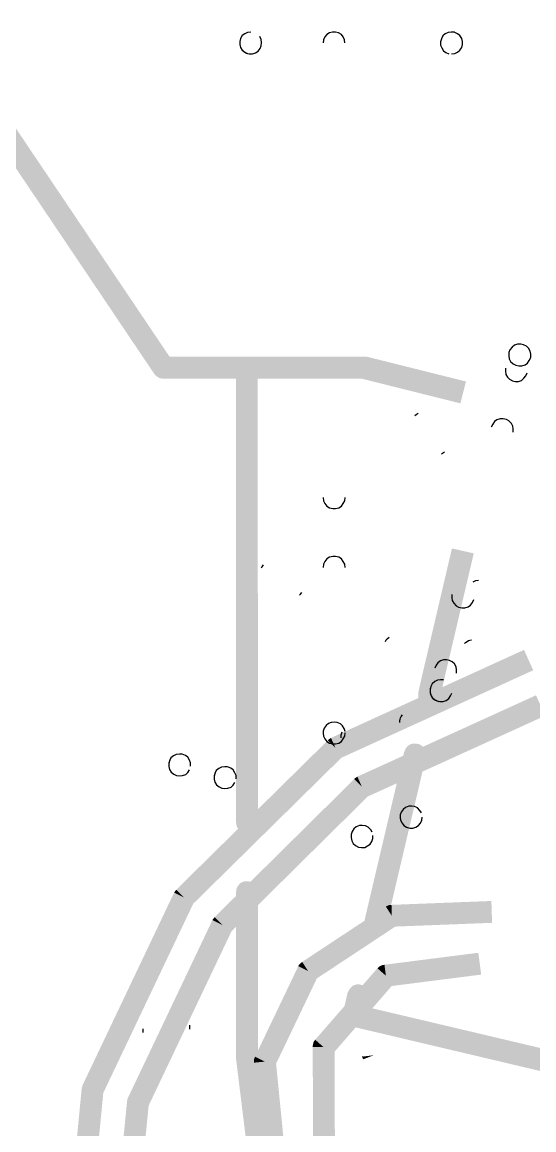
# Model space of a CAD drawing. Header units: millimetres. Extents: x -185079 to -2648, y 85916 to 249201.
# Drawn here: x -52814.01 to -52794.72, y 133874.23 to 133915.96 of the extents above; entities that cross this region are included whole.
import ezdxf

# ---------------------------------------------------------------- set-up
doc = ezdxf.new("R2010")
doc.units = ezdxf.units.MM
doc.linetypes.add('DASHDOT', pattern=[25.4, 12.7, -6.35, 0, -6.35])
doc.layers.get('0').update_dxf_attribs({"color": 255, "linetype": 'DASHDOT'})
doc.layers.add('1', color=4, linetype='Continuous')

msp = doc.modelspace()

# ---------------------------------------------------------------- hatches: boundary and pattern name
at = {"extrusion": (-0.004685415688226611, -0.01745240643729066, 0.9998367168639968)}
for points in [[(-85721.6225443809, 115650.1320007328), (-85721.89377367008, 115649.811964061), (-85722.16500295924, 115649.4919273891), (-85732.37350794642, 115658.3771965627), (-85732.10298596883, 115658.6970433129), (-85731.83175667966, 115659.0170799847)], [(-85721.89377367008, 115649.811964061), (-85722.00050964102, 115650.209473163), (-85722.11238283702, 115650.1657843247), (-85722.20107873365, 115650.08661194), (-85722.2731070423, 115649.99902377), (-85722.30993375494, 115649.8791807217), (-85722.30443974142, 115649.7570517562), (-85722.27690110123, 115649.6544915787), (-85722.22048065472, 115649.5460369725), (-85722.12857666172, 115649.4607596657), (-85722.02217253324, 115649.4203244416), (-85721.90574807474, 115649.3962293372), (-85721.78703769912, 115649.414454959)], [(-85714.69044457134, 115652.1723134828), (-85714.5837086004, 115651.7748043808), (-85714.47697262945, 115651.3772952788), (-85721.78703769912, 115649.414454959), (-85721.89377367008, 115649.811964061), (-85722.00050964102, 115650.209473163)], [(-85718.85940703738, 115650.6267279673), (-85718.46260524694, 115650.7332740166), (-85718.50629408521, 115650.8451472126), (-85718.58546646996, 115650.9338431092), (-85718.67324456158, 115651.0065787295), (-85718.79308760988, 115651.0434054421), (-85718.91521657532, 115651.0379114286), (-85719.0177767529, 115651.0103727884), (-85719.12623135907, 115650.9539523419), (-85719.21080135432, 115650.8622382705), (-85719.25104665676, 115650.7551268305), (-85719.27443444956, 115650.6388922937), (-85719.2562088278, 115650.520181918)], [(-85714.5837086004, 115651.7748043808), (-85714.58788439378, 115652.199852123), (-85714.7031761796, 115652.168894893), (-85714.81504937558, 115652.1252060547), (-85714.90374527223, 115652.04603367), (-85714.97306230264, 115651.9455239701), (-85714.99645009544, 115651.8292894333), (-85714.99076616028, 115651.7064531563), (-85714.95980893027, 115651.5911613705), (-85714.89407546533, 115651.4988569623), (-85714.80217147233, 115651.4135796555), (-85714.6959572655, 115651.373851743), (-85714.57953280701, 115651.3497566386)], [(-85714.57953280701, 115651.3497566386), (-85714.5837086004, 115651.7748043808), (-85714.58788439378, 115652.199852123), (-85710.74948716976, 115652.2682152864), (-85710.74550129804, 115651.8438748557), (-85710.74132550464, 115651.4188271135)], [(-85714.5837086004, 115651.7748043808), (-85714.47697262945, 115651.3772952788), (-85714.36509943346, 115651.4209841171), (-85714.27640353682, 115651.5001565018), (-85714.20456514982, 115651.5884519834), (-85714.16773843719, 115651.7082950317), (-85714.1732324507, 115651.8304239971), (-85714.2007710909, 115651.9329841747), (-85714.2571915374, 115652.0414387808), (-85714.3490955304, 115652.1267160877), (-85714.45530973723, 115652.1664440002), (-85714.57173419572, 115652.1905391046), (-85714.69044457134, 115652.1723134828)], [(-85721.89377367008, 115649.811964061), (-85722.16500295924, 115649.4919273891), (-85722.06720453761, 115649.4355318886), (-85721.94755141097, 115649.3994124876), (-85721.83796413212, 115649.4007805997), (-85721.72267234631, 115649.4317378297), (-85721.61853356317, 115649.5014072744), (-85721.54579794295, 115649.589185366), (-85721.49282103225, 115649.6997153959), (-85721.4821648477, 115649.8125313429), (-85721.50039046946, 115649.9312417185), (-85721.54407930771, 115650.0431149145), (-85721.6225443809, 115650.1320007328)], [(-85714.01919817166, 115634.1850125391), (-85714.41599996209, 115634.0784664898), (-85714.81280175252, 115633.9719204405), (-85719.2562088278, 115650.520181918), (-85718.85940703738, 115650.6267279673), (-85718.46260524694, 115650.7332740166)], [(-85709.63015371675, 115646.054905626), (-85709.20923187594, 115646.0716231059), (-85708.78831003513, 115646.0883405859), (-85708.62984380117, 115641.101034927), (-85709.05076564196, 115641.084317447), (-85709.47168748277, 115641.067599967)], [(-85711.65009529839, 115637.3220443102), (-85711.91602238687, 115637.6487512949), (-85712.18284670856, 115637.9759756694), (-85706.01482666907, 115643.0680558909), (-85705.74870965895, 115642.7406415947), (-85705.48207525891, 115642.4141245317)], [(-85709.47168748277, 115641.067599967), (-85709.05076564196, 115641.084317447), (-85708.62984380117, 115641.101034927), (-85708.606499635, 115640.5029317864), (-85709.02742147581, 115640.4862143064), (-85709.44834331662, 115640.4694968264)], [(-85709.05076564196, 115641.084317447), (-85708.62984380117, 115641.101034927), (-85708.66099095283, 115641.2170340244), (-85708.70467979109, 115641.3289072204), (-85708.79587647253, 115641.4143744489), (-85708.89348497249, 115641.4700626378), (-85709.00990943098, 115641.4941577422), (-85709.11930678817, 115641.4920823185), (-85709.23459857398, 115641.4611250885), (-85709.33892727878, 115641.3921629554), (-85709.40805438753, 115641.2909459439), (-85709.46103129823, 115641.180415914), (-85709.47168748277, 115641.067599967)], [(-85709.05076564196, 115641.084317447), (-85709.47168748277, 115641.067599967), (-85709.44073025277, 115640.9523081812), (-85709.39704141452, 115640.8404349852), (-85709.32128761958, 115640.7644706968), (-85709.20804631145, 115640.6985722563), (-85709.09181177462, 115640.6751844634), (-85708.98222449578, 115640.6765525756), (-85708.86693270996, 115640.7075098056), (-85708.76208661526, 115640.7773691719), (-85708.6900583066, 115640.8649573419), (-85708.64981300416, 115640.9720687819), (-85708.62984380117, 115641.101034927)], [(-85710.31156971569, 115636.1693887287), (-85710.57768672581, 115636.4968030249), (-85710.84380373593, 115636.8242173211), (-85705.13579322101, 115641.5311632604), (-85704.86896889932, 115641.2039388858), (-85704.60304181086, 115640.8772319012)], [(-85709.02742147581, 115640.4862143064), (-85709.44834331662, 115640.4694968264), (-85709.4173860866, 115640.3542050406), (-85709.37369724835, 115640.2423318446), (-85709.28179325534, 115640.1570545378), (-85709.18470214528, 115640.1004691156), (-85709.0682776868, 115640.0763740112), (-85708.9588803296, 115640.0784494349), (-85708.8435885438, 115640.1094066649), (-85708.73855252743, 115640.1785587197), (-85708.67013273026, 115640.2795858095), (-85708.62988742781, 115640.3866972495), (-85708.606499635, 115640.5029317864)], [(-85715.61730310731, 115630.526269168), (-85715.9744019312, 115630.7321903534), (-85716.33169067677, 115630.9388188502), (-85712.27401844399, 115637.8551898701), (-85711.91602238687, 115637.6487512949), (-85711.55892356296, 115637.4428301095)], [(-85711.91602238687, 115637.6487512949), (-85712.27401844399, 115637.8551898701), (-85712.24556199879, 115637.9045376975), (-85712.18284670856, 115637.9759756694)], [(-85708.96120360804, 115638.1949472983), (-85708.54028176723, 115638.2116647783), (-85708.57142891889, 115638.3276638757), (-85708.61150924567, 115638.4260981518), (-85708.68997431887, 115638.5149839701), (-85708.80392293855, 115638.580692489), (-85708.90761578879, 115638.6082061832), (-85709.02974475424, 115638.6027121697), (-85709.14432922848, 115638.5719448614), (-85709.24936524483, 115638.5027928066), (-85709.3219109434, 115638.4143074034), (-85709.36215624584, 115638.3071959634), (-85709.38212544883, 115638.1782298183)], [(-85709.38212544883, 115638.1782298183), (-85708.96120360804, 115638.1949472983), (-85708.54028176723, 115638.2116647783), (-85708.33915669931, 115631.7381555912), (-85708.76007854012, 115631.7214381112), (-85709.18100038091, 115631.7047206313)], [(-85710.57768672581, 115636.4968030249), (-85710.93497547136, 115636.7034315218), (-85710.90703641607, 115636.751882116), (-85710.84380373593, 115636.8242173211)], [(-85713.95322815861, 115629.9008460372), (-85714.31051690418, 115630.1074745341), (-85714.6685129613, 115630.3139131093), (-85710.93497547136, 115636.7034315218), (-85710.57768672581, 115636.4968030249), (-85710.22039798024, 115636.290174528)], [(-85714.41599996209, 115634.0784664898), (-85714.81280175252, 115633.9719204405), (-85714.7689229926, 115633.859339933), (-85714.69045791942, 115633.7704541147), (-85714.60216243789, 115633.6986157277), (-85714.48302670116, 115633.6615990934), (-85714.3608977357, 115633.6670931069), (-85714.25833755815, 115633.6946317471), (-85714.14988295197, 115633.7510521936), (-85714.06460564515, 115633.8429561866), (-85714.02487773262, 115633.9491703934), (-85714.00078262825, 115634.0655948519), (-85714.01919817166, 115634.1850125391)], [(-85713.73437113695, 115631.5399252673), (-85713.33756934652, 115631.6464713165), (-85713.38125818477, 115631.7583445125), (-85713.46043056952, 115631.8470404092), (-85713.54820866114, 115631.9197760294), (-85713.66805170945, 115631.956602742), (-85713.7901806749, 115631.9511087285), (-85713.89274085246, 115631.9235700883), (-85714.00119545864, 115631.8671496418), (-85714.08576545388, 115631.7754355705), (-85714.12601075633, 115631.6683241304), (-85714.14939854914, 115631.5520895936), (-85714.13117292737, 115631.433379218)], [(-85717.01707824101, 115622.7569115115), (-85717.42373538579, 115622.8395710588), (-85717.83058245222, 115622.9229379176), (-85716.38124899764, 115630.8155572121), (-85715.9744019312, 115630.7321903534), (-85715.56774478644, 115630.6495308061)], [(-85715.9744019312, 115630.7321903534), (-85716.38124899764, 115630.8155572121), (-85716.36623147225, 115630.8612965281), (-85716.33169067677, 115630.9388188502)], [(-85711.72000659817, 115625.62229868), (-85712.11680838862, 115625.5157526307), (-85712.51361017904, 115625.4092065814), (-85714.13117292737, 115631.433379218), (-85713.73437113695, 115631.5399252673), (-85713.33756934652, 115631.6464713165)], [(-85710.42884993764, 115628.9923630244), (-85710.73615500123, 115629.2670109034), (-85711.04346006482, 115629.5416587824), (-85708.53668893658, 115632.3721426935), (-85708.22938387301, 115632.0974948145), (-85707.922786121, 115631.8226570138)], [(-85708.22938387301, 115632.0974948145), (-85708.53668893658, 115632.3721426935), (-85708.49259968322, 115632.4112802692), (-85708.44799303994, 115632.4513150782), (-85708.34955876377, 115632.491395405)], [(-85708.1099162938, 115631.7034043023), (-85708.22938387301, 115632.0974948145), (-85708.34955876377, 115632.491395405), (-85704.75106439517, 115633.6085376433), (-85704.63159681596, 115633.2144471311), (-85704.51231915843, 115632.8210639305)], [(-85715.2414868848, 115622.7385041246), (-85715.64833395122, 115622.8218709834), (-85716.05518101765, 115622.9052378422), (-85714.71736397062, 115630.1908413928), (-85714.31051690418, 115630.1074745341), (-85713.90437714932, 115630.0239177536)], [(-85714.31051690418, 115630.1074745341), (-85714.71736397062, 115630.1908413928), (-85714.70215652356, 115630.2358733972), (-85714.6685129613, 115630.3139131093)], [(-85708.76007854012, 115631.7214381112), (-85709.18100038091, 115631.7047206313), (-85709.1500431509, 115631.5894288455), (-85709.10977290246, 115631.4902872577), (-85709.03130782928, 115631.4014014394), (-85708.91735920959, 115631.3356929205), (-85708.81366635935, 115631.3081792263), (-85708.69153739391, 115631.3136732398), (-85708.5762456081, 115631.3446304698), (-85708.47210682496, 115631.4142999145), (-85708.39937120474, 115631.5020780061), (-85708.3591259023, 115631.6091894461), (-85708.33915669931, 115631.7381555912)], [(-85707.70442480878, 115629.4759372562), (-85707.86208721272, 115629.859771999), (-85708.02045692824, 115630.2434168201), (-85704.71901185377, 115631.5970121126), (-85704.56134944982, 115631.2131773699), (-85704.40316965597, 115630.8302398604)], [(-85711.0198357239, 115625.4660312254), (-85711.42597547876, 115625.5495880058), (-85711.83282254518, 115625.6329548646), (-85711.142812146, 115629.3496704506), (-85710.73615500123, 115629.2670109034), (-85710.3293079348, 115629.1836440446)], [(-85710.73615500123, 115629.2670109034), (-85711.142812146, 115629.3496704506), (-85711.13121321042, 115629.4081413748), (-85711.10256684356, 115629.4567818907), (-85711.04346006482, 115629.5416587824)], [(-85707.86208721272, 115629.859771999), (-85708.24212789653, 115630.0466417863), (-85708.21348152967, 115630.0952823022), (-85708.17281086612, 115630.1471514862), (-85708.12820422286, 115630.1871862952), (-85708.08069637966, 115630.2135922627), (-85708.02045692824, 115630.2434168201)], [(-85709.04974094467, 115626.462901272), (-85709.42959170682, 115626.6490637478), (-85709.80892507907, 115626.8361234568), (-85708.24212789653, 115630.0466417863), (-85707.86208721272, 115629.859771999), (-85707.48294376214, 115629.6734196015)], [(-85708.66804066737, 115628.8736813771), (-85708.24711882656, 115628.8903988571), (-85708.27826597822, 115629.0063979544), (-85708.32195481649, 115629.1182711504), (-85708.41315149792, 115629.2037383789), (-85708.5107599979, 115629.2594265678), (-85708.62718445637, 115629.2835216722), (-85708.73658181357, 115629.2814462485), (-85708.85116628782, 115629.2506789402), (-85708.95620230418, 115629.1815268854), (-85709.02532941292, 115629.080309874), (-85709.06557471537, 115628.9731984339), (-85709.08896250818, 115628.8569638971)], [(-85709.08896250818, 115628.8569638971), (-85708.66804066737, 115628.8736813771), (-85708.24711882656, 115628.8903988571), (-85708.21714797422, 115628.1151144166), (-85708.63806981502, 115628.0983969366), (-85709.05899165582, 115628.0816794566)], [(-85708.63806981502, 115628.0983969366), (-85708.65497721666, 115628.520026089), (-85708.77026900247, 115628.489068859), (-85708.86941059021, 115628.4487986106), (-85708.95810648685, 115628.3696262258), (-85709.02400492744, 115628.2563849177), (-85709.05081131007, 115628.1528819891), (-85709.04531729655, 115628.0307530236), (-85709.01436006655, 115627.9154612378), (-85708.94501809013, 115627.8097179099), (-85708.8567226086, 115627.7378795229), (-85708.75031848012, 115627.6974442988), (-85708.62116241339, 115627.6767677842)], [(-85695.84469905426, 115628.909067377), (-85695.82779165263, 115628.4874382247), (-85695.81017693943, 115628.0659989939), (-85708.62116241339, 115627.6767677842), (-85708.63806981502, 115628.0983969366), (-85708.65497721666, 115628.520026089)], [(-85708.63806981502, 115628.0983969366), (-85709.05899165582, 115628.0816794566), (-85709.02803442582, 115627.9663876708), (-85708.98434558755, 115627.8545144748), (-85708.89314890612, 115627.7690472464), (-85708.7953504845, 115627.7126517459), (-85708.67911594767, 115627.689263953), (-85708.56952866881, 115627.6906320652), (-85708.45494419457, 115627.7213993735), (-85708.35009809988, 115627.7912587398), (-85708.28097099112, 115627.8924757513), (-85708.24053576702, 115627.9988798798), (-85708.21714797422, 115628.1151144166)], [(-85709.42959170682, 115626.6490637478), (-85709.82639349726, 115626.5425176985), (-85709.84025777818, 115626.5941514431), (-85709.84461911902, 115626.6612280741), (-85709.8457517917, 115626.7162804085), (-85709.83325562289, 115626.7742339428), (-85709.80892507907, 115626.8361234568)], [(-85712.11680838862, 115625.5157526307), (-85711.73368095745, 115625.673225113), (-85711.79080871552, 115625.7814897975), (-85711.87858680714, 115625.8542254178), (-85711.97638522876, 115625.9106209183), (-85712.10464406227, 115625.9307800429), (-85712.21062282965, 115625.915973011), (-85712.32249602565, 115625.8722841727), (-85712.41480043375, 115625.8065507078), (-85712.48392754252, 115625.7053336964), (-85712.52346553338, 115625.598412178), (-85712.53070312813, 115625.4728646227), (-85712.49974589811, 115625.3575728369)], [(-85708.09419023275, 115623.3108844861), (-85708.49099202319, 115623.2043384368), (-85708.88779381361, 115623.0977923875), (-85709.82639349726, 115626.5425176985), (-85709.42959170682, 115626.6490637478), (-85709.0327899164, 115626.7556097971)], [(-85712.11680838862, 115625.5157526307), (-85712.51361017904, 115625.4092065814), (-85712.46973141911, 115625.2966260739), (-85712.39126634593, 115625.2077402556), (-85712.3029708644, 115625.1359018686), (-85712.18383512767, 115625.0988852343), (-85712.06170616222, 115625.1043792478), (-85711.95914598466, 115625.131917888), (-85711.85069137848, 115625.1883383345), (-85711.76541407166, 115625.2802423275), (-85711.72568615913, 115625.3864565344), (-85711.70159105476, 115625.5028809928), (-85711.72000659817, 115625.62229868)], [(-85707.13794789009, 115614.3329744569), (-85707.5208853996, 115614.174794663), (-85707.90401283075, 115614.0173221807), (-85712.49974589811, 115625.3575728369), (-85712.11680838862, 115625.5157526307), (-85711.73368095745, 115625.673225113)], [(-85711.42597547876, 115625.5495880058), (-85711.81252149974, 115625.4048471318), (-85711.826195859, 115625.4557735648), (-85711.84347872974, 115625.5201389176), (-85711.83282254518, 115625.6329548646)], [(-85709.70690423761, 115622.1635254318), (-85710.0939676485, 115622.0178873246), (-85710.48051366948, 115621.8731464505), (-85711.81252149974, 115625.4048471318), (-85711.42597547876, 115625.5495880058), (-85711.03961937943, 115625.6950361914)], [(-85715.3627840744, 115613.0177937074), (-85715.76984163429, 115612.9494424829), (-85716.17689919416, 115612.8810912583), (-85717.83098286732, 115622.7719271458), (-85717.42373538579, 115622.8395710588), (-85717.01667782592, 115622.9079222833)], [(-85717.42373538579, 115622.8395710588), (-85717.83058245222, 115622.9229379176), (-85717.83782004696, 115622.7973903623), (-85717.80686281694, 115622.6820985765), (-85717.75044237044, 115622.5736439703), (-85717.66195696725, 115622.5010982717), (-85717.55213424895, 115622.4479314394), (-85717.43589971213, 115622.4245436466), (-85717.32992094474, 115622.4393506785), (-85717.21804774876, 115622.4830395168), (-85717.11301173239, 115622.5521915715), (-85717.05732354346, 115622.6498000715), (-85717.01707824101, 115622.7569115115)], [(-85717.42373538579, 115622.8395710588), (-85717.01667782592, 115622.9079222833), (-85717.04763505592, 115623.0232140691), (-85717.11336852085, 115623.1155184772), (-85717.20527251386, 115623.2007957841), (-85717.31167664235, 115623.2412310081), (-85717.44064278742, 115623.2612002111), (-85717.54320296498, 115623.233661571), (-85717.65507616098, 115623.1899727327), (-85717.74396197927, 115623.1115076595), (-85717.81308908803, 115623.0102906481), (-85717.83647688084, 115622.8940561112), (-85717.83098286732, 115622.7719271458)], [(-85715.64833395122, 115622.8218709834), (-85716.05518101765, 115622.9052378422), (-85716.06241861239, 115622.7796902869), (-85716.03127146073, 115622.6636911896), (-85715.97485101422, 115622.5552365834), (-85715.8870729226, 115622.4825009632), (-85715.77673281438, 115622.4302313641), (-85715.6603083559, 115622.4061362597), (-85715.55432958853, 115622.4209432916), (-85715.44245639253, 115622.4646321299), (-85715.33831760939, 115622.5343015745), (-85715.28173218723, 115622.6313926846), (-85715.2414868848, 115622.7385041246)], [(-85715.64833395122, 115622.8218709834), (-85715.24127639135, 115622.890222208), (-85715.27223362135, 115623.0055139938), (-85715.33796708629, 115623.0978184019), (-85715.4298710793, 115623.1830957087), (-85715.53679259769, 115623.2226336996), (-85715.66524135286, 115623.2435001358), (-85715.76780153043, 115623.2159614956), (-85715.87967472641, 115623.1722726573), (-85715.96837062306, 115623.0931002726), (-85716.03749773181, 115622.9918832612), (-85716.06088552461, 115622.8756487243), (-85716.05539151111, 115622.7535197589)], [(-85713.69466094671, 115613.6029585286), (-85714.10171850659, 115613.5346073041), (-85714.50896598812, 115613.4669633911), (-85716.05539151111, 115622.7535197589), (-85715.64833395122, 115622.8218709834), (-85715.24127639135, 115622.890222208)], [(-85708.49099202319, 115623.2043384368), (-85708.16105637037, 115623.4582412286), (-85708.23610285374, 115623.5343954386), (-85708.34986155176, 115623.599396646), (-85708.46628601025, 115623.6234917504), (-85708.58499638588, 115623.6052661286), (-85708.68684925187, 115623.5779174101), (-85708.78846667842, 115623.4960337471), (-85708.86101237699, 115623.4075483439), (-85708.89713177804, 115623.2878952172), (-85708.90849527417, 115623.1748893486), (-85708.87753804417, 115623.0595975628), (-85708.82111759766, 115622.9511429566)], [(-85708.49099202319, 115623.2043384368), (-85708.88779381361, 115623.0977923875), (-85708.84410497536, 115622.9859191915), (-85708.7649325906, 115622.8972232949), (-85708.67715449898, 115622.8244876747), (-85708.55750137233, 115622.7883682736), (-85708.43518248523, 115622.7931549755), (-85708.31989069942, 115622.8241122055), (-85708.22435762314, 115622.8778213738), (-85708.13959770623, 115622.9688281336), (-85708.08662079556, 115623.0793581635), (-85708.075964611, 115623.1921741105), (-85708.09419023275, 115623.3108844861)], [(-85708.82111759766, 115622.9511429566), (-85708.49099202319, 115623.2043384368), (-85708.16105637037, 115623.4582412286), (-85679.11237975888, 115584.7390086774), (-85679.4423154117, 115584.4851058856), (-85679.7717336746, 115584.232100327)], [(-85710.0939676485, 115622.0178873246), (-85709.76403199568, 115622.2717901164), (-85709.83907847905, 115622.3479443264), (-85709.95302709875, 115622.4136528454), (-85710.06926163557, 115622.4370406381), (-85710.18726469963, 115622.4190049381), (-85710.2898248772, 115622.3914662979), (-85710.39144230373, 115622.3095826349), (-85710.4639880023, 115622.2210972317), (-85710.50010740336, 115622.101444105), (-85710.5114708995, 115621.9884382364), (-85710.48051366948, 115621.8731464505), (-85710.4233859114, 115621.764881766)], [(-85710.0939676485, 115622.0178873246), (-85710.48051366948, 115621.8731464505), (-85710.4233859114, 115621.764881766), (-85710.34492083821, 115621.6759959477), (-85710.23439080834, 115621.623019037), (-85710.11886358309, 115621.5994413226), (-85710.00015320745, 115621.6176669443), (-85709.88486142165, 115621.6486241743), (-85709.79597560335, 115621.7270892475), (-85709.72342990479, 115621.8155746507), (-85709.68731050372, 115621.9352277774), (-85709.67594700759, 115622.048233646), (-85709.70690423761, 115622.1635254318)], [(-85710.4233859114, 115621.764881766), (-85710.0939676485, 115622.0178873246), (-85709.76403199568, 115622.2717901164), (-85680.70851820457, 115583.5270943486), (-85681.03793646746, 115583.2740887901), (-85681.36787212029, 115583.0201859983)], [(-85715.76984163429, 115612.9494424829), (-85716.13910478452, 115612.740336256), (-85716.15638765527, 115612.8047016088), (-85716.17689919416, 115612.8810912583)], [(-85710.49095402802, 115604.430779924), (-85710.86021717825, 115604.2216736971), (-85711.2294803285, 115604.0125674703), (-85716.13910478452, 115612.740336256), (-85715.76984163429, 115612.9494424829), (-85715.40057848406, 115613.1585487097)], [(-85714.10171850659, 115613.5346073041), (-85714.47098165682, 115613.3255010772), (-85714.48826452756, 115613.3898664301), (-85714.50896598812, 115613.4669633911)], [(-85709.12787499276, 115605.5391663781), (-85709.497138143, 115605.3300601513), (-85709.86640129323, 115605.1209539244), (-85714.47098165682, 115613.3255010772), (-85714.10171850659, 115613.5346073041), (-85713.73245535635, 115613.7437135309)], [(-85699.97375840858, 115604.5203153516), (-85700.30711265122, 115604.2791441681), (-85700.6406568155, 115604.0386802961), (-85707.85442956389, 115613.9343307911), (-85707.5208853996, 115614.174794663), (-85707.18753115696, 115614.4159658466)]]:
    msp.add_hatch(color=7, dxfattribs=at).paths.add_polyline_path(points, flags=16)

# ---------------------------------------------------------------- linework, layer by layer
msp.add_line((-52801.13770809828, 133876.8942289703, 1388.10910045528), (-52801.16408058995, 133876.9872252806, 1388.110600143473), dxfattribs=at)
at = {"extrusion": (-0.004685415688226611, -0.01745240643729066, 0.9998367168639968), "elevation": -701.1962460241821}
for points in [[(-85722.00050964102, 115650.209473163), (-85722.11238283702, 115650.1657843247), (-85722.20107873365, 115650.08661194), (-85722.2731070423, 115649.99902377), (-85722.30993375494, 115649.8791807217), (-85722.30443974142, 115649.7570517562), (-85722.27690110123, 115649.6544915787), (-85722.22048065472, 115649.5460369725), (-85722.12857666172, 115649.4607596657), (-85722.02217253324, 115649.4203244416), (-85721.90574807474, 115649.3962293372), (-85721.78703769912, 115649.414454959)], [(-85718.46260524694, 115650.7332740166), (-85718.50629408521, 115650.8451472126), (-85718.58546646996, 115650.9338431092), (-85718.67324456158, 115651.0065787295), (-85718.79308760988, 115651.0434054421), (-85718.91521657532, 115651.0379114286), (-85719.0177767529, 115651.0103727884), (-85719.12623135907, 115650.9539523419), (-85719.21080135432, 115650.8622382705), (-85719.25104665676, 115650.7551268305), (-85719.27443444956, 115650.6388922937), (-85719.2562088278, 115650.520181918)], [(-85714.58788439378, 115652.199852123), (-85714.7031761796, 115652.168894893), (-85714.81504937558, 115652.1252060547), (-85714.90374527223, 115652.04603367), (-85714.97306230264, 115651.9455239701), (-85714.99645009544, 115651.8292894333), (-85714.99076616028, 115651.7064531563), (-85714.95980893027, 115651.5911613705), (-85714.89407546533, 115651.4988569623), (-85714.80217147233, 115651.4135796555), (-85714.6959572655, 115651.373851743), (-85714.57953280701, 115651.3497566386)], [(-85714.47697262945, 115651.3772952788), (-85714.36509943346, 115651.4209841171), (-85714.27640353682, 115651.5001565018), (-85714.20456514982, 115651.5884519834), (-85714.16773843719, 115651.7082950317), (-85714.1732324507, 115651.8304239971), (-85714.2007710909, 115651.9329841747), (-85714.2571915374, 115652.0414387808), (-85714.3490955304, 115652.1267160877), (-85714.45530973723, 115652.1664440002), (-85714.57173419572, 115652.1905391046), (-85714.69044457134, 115652.1723134828)], [(-85722.16500295924, 115649.4919273891), (-85722.06720453761, 115649.4355318886), (-85721.94755141097, 115649.3994124876), (-85721.83796413212, 115649.4007805997), (-85721.72267234631, 115649.4317378297), (-85721.61853356317, 115649.5014072744), (-85721.54579794295, 115649.589185366), (-85721.49282103225, 115649.6997153959), (-85721.4821648477, 115649.8125313429), (-85721.50039046946, 115649.9312417185), (-85721.54407930771, 115650.0431149145), (-85721.6225443809, 115650.1320007328)], [(-85708.62984380117, 115641.101034927), (-85708.66099095283, 115641.2170340244), (-85708.70467979109, 115641.3289072204), (-85708.79587647253, 115641.4143744489), (-85708.89348497249, 115641.4700626378), (-85709.00990943098, 115641.4941577422), (-85709.11930678817, 115641.4920823185), (-85709.23459857398, 115641.4611250885), (-85709.33892727878, 115641.3921629554), (-85709.40805438753, 115641.2909459439), (-85709.46103129823, 115641.180415914), (-85709.47168748277, 115641.067599967)], [(-85709.47168748277, 115641.067599967), (-85709.44073025277, 115640.9523081812), (-85709.39704141452, 115640.8404349852), (-85709.32128761958, 115640.7644706968), (-85709.20804631145, 115640.6985722563), (-85709.09181177462, 115640.6751844634), (-85708.98222449578, 115640.6765525756), (-85708.86693270996, 115640.7075098056), (-85708.76208661526, 115640.7773691719), (-85708.6900583066, 115640.8649573419), (-85708.64981300416, 115640.9720687819), (-85708.62984380117, 115641.101034927)], [(-85709.44834331662, 115640.4694968264), (-85709.4173860866, 115640.3542050406), (-85709.37369724835, 115640.2423318446), (-85709.28179325534, 115640.1570545378), (-85709.18470214528, 115640.1004691156), (-85709.0682776868, 115640.0763740112), (-85708.9588803296, 115640.0784494349), (-85708.8435885438, 115640.1094066649), (-85708.73855252743, 115640.1785587197), (-85708.67013273026, 115640.2795858095), (-85708.62988742781, 115640.3866972495), (-85708.606499635, 115640.5029317864)], [(-85712.27401844399, 115637.8551898701), (-85712.24556199879, 115637.9045376975), (-85712.18284670856, 115637.9759756694)], [(-85708.54028176723, 115638.2116647783), (-85708.57142891889, 115638.3276638757), (-85708.61150924567, 115638.4260981518), (-85708.68997431887, 115638.5149839701), (-85708.80392293855, 115638.580692489), (-85708.90761578879, 115638.6082061832), (-85709.02974475424, 115638.6027121697), (-85709.14432922848, 115638.5719448614), (-85709.24936524483, 115638.5027928066), (-85709.3219109434, 115638.4143074034), (-85709.36215624584, 115638.3071959634), (-85709.38212544883, 115638.1782298183)], [(-85710.93497547136, 115636.7034315218), (-85710.90703641607, 115636.751882116), (-85710.84380373593, 115636.8242173211)], [(-85714.81280175252, 115633.9719204405), (-85714.7689229926, 115633.859339933), (-85714.69045791942, 115633.7704541147), (-85714.60216243789, 115633.6986157277), (-85714.48302670116, 115633.6615990934), (-85714.3608977357, 115633.6670931069), (-85714.25833755815, 115633.6946317471), (-85714.14988295197, 115633.7510521936), (-85714.06460564515, 115633.8429561866), (-85714.02487773262, 115633.9491703934), (-85714.00078262825, 115634.0655948519), (-85714.01919817166, 115634.1850125391)], [(-85713.33756934652, 115631.6464713165), (-85713.38125818477, 115631.7583445125), (-85713.46043056952, 115631.8470404092), (-85713.54820866114, 115631.9197760294), (-85713.66805170945, 115631.956602742), (-85713.7901806749, 115631.9511087285), (-85713.89274085246, 115631.9235700883), (-85714.00119545864, 115631.8671496418), (-85714.08576545388, 115631.7754355705), (-85714.12601075633, 115631.6683241304), (-85714.14939854914, 115631.5520895936), (-85714.13117292737, 115631.433379218)], [(-85716.38124899764, 115630.8155572121), (-85716.36623147225, 115630.8612965281), (-85716.33169067677, 115630.9388188502)], [(-85708.53668893658, 115632.3721426935), (-85708.49259968322, 115632.4112802692), (-85708.44799303994, 115632.4513150782), (-85708.34955876377, 115632.491395405)], [(-85714.71736397062, 115630.1908413928), (-85714.70215652356, 115630.2358733972), (-85714.6685129613, 115630.3139131093)], [(-85709.18100038091, 115631.7047206313), (-85709.1500431509, 115631.5894288455), (-85709.10977290246, 115631.4902872577), (-85709.03130782928, 115631.4014014394), (-85708.91735920959, 115631.3356929205), (-85708.81366635935, 115631.3081792263), (-85708.69153739391, 115631.3136732398), (-85708.5762456081, 115631.3446304698), (-85708.47210682496, 115631.4142999145), (-85708.39937120474, 115631.5020780061), (-85708.3591259023, 115631.6091894461), (-85708.33915669931, 115631.7381555912)], [(-85711.142812146, 115629.3496704506), (-85711.13121321042, 115629.4081413748), (-85711.10256684356, 115629.4567818907), (-85711.04346006482, 115629.5416587824)], [(-85708.24212789653, 115630.0466417863), (-85708.21348152967, 115630.0952823022), (-85708.17281086612, 115630.1471514862), (-85708.12820422286, 115630.1871862952), (-85708.08069637966, 115630.2135922627), (-85708.02045692824, 115630.2434168201)], [(-85708.24711882656, 115628.8903988571), (-85708.27826597822, 115629.0063979544), (-85708.32195481649, 115629.1182711504), (-85708.41315149792, 115629.2037383789), (-85708.5107599979, 115629.2594265678), (-85708.62718445637, 115629.2835216722), (-85708.73658181357, 115629.2814462485), (-85708.85116628782, 115629.2506789402), (-85708.95620230418, 115629.1815268854), (-85709.02532941292, 115629.080309874), (-85709.06557471537, 115628.9731984339), (-85709.08896250818, 115628.8569638971)], [(-85708.65497721666, 115628.520026089), (-85708.77026900247, 115628.489068859), (-85708.86941059021, 115628.4487986106), (-85708.95810648685, 115628.3696262258), (-85709.02400492744, 115628.2563849177), (-85709.05081131007, 115628.1528819891), (-85709.04531729655, 115628.0307530236), (-85709.01436006655, 115627.9154612378), (-85708.94501809013, 115627.8097179099), (-85708.8567226086, 115627.7378795229), (-85708.75031848012, 115627.6974442988), (-85708.62116241339, 115627.6767677842)], [(-85709.05899165582, 115628.0816794566), (-85709.02803442582, 115627.9663876708), (-85708.98434558755, 115627.8545144748), (-85708.89314890612, 115627.7690472464), (-85708.7953504845, 115627.7126517459), (-85708.67911594767, 115627.689263953), (-85708.56952866881, 115627.6906320652), (-85708.45494419457, 115627.7213993735), (-85708.35009809988, 115627.7912587398), (-85708.28097099112, 115627.8924757513), (-85708.24053576702, 115627.9988798798), (-85708.21714797422, 115628.1151144166)], [(-85709.82639349726, 115626.5425176985), (-85709.84025777818, 115626.5941514431), (-85709.84461911902, 115626.6612280741), (-85709.8457517917, 115626.7162804085), (-85709.83325562289, 115626.7742339428), (-85709.80892507907, 115626.8361234568)], [(-85711.73368095745, 115625.673225113), (-85711.79080871552, 115625.7814897975), (-85711.87858680714, 115625.8542254178), (-85711.97638522876, 115625.9106209183), (-85712.10464406227, 115625.9307800429), (-85712.21062282965, 115625.915973011), (-85712.32249602565, 115625.8722841727), (-85712.41480043375, 115625.8065507078), (-85712.48392754252, 115625.7053336964), (-85712.52346553338, 115625.598412178), (-85712.53070312813, 115625.4728646227), (-85712.49974589811, 115625.3575728369)], [(-85712.51361017904, 115625.4092065814), (-85712.46973141911, 115625.2966260739), (-85712.39126634593, 115625.2077402556), (-85712.3029708644, 115625.1359018686), (-85712.18383512767, 115625.0988852343), (-85712.06170616222, 115625.1043792478), (-85711.95914598466, 115625.131917888), (-85711.85069137848, 115625.1883383345), (-85711.76541407166, 115625.2802423275), (-85711.72568615913, 115625.3864565344), (-85711.70159105476, 115625.5028809928), (-85711.72000659817, 115625.62229868)], [(-85711.81252149974, 115625.4048471318), (-85711.826195859, 115625.4557735648), (-85711.84347872974, 115625.5201389176), (-85711.83282254518, 115625.6329548646)], [(-85717.83058245222, 115622.9229379176), (-85717.83782004696, 115622.7973903623), (-85717.80686281694, 115622.6820985765), (-85717.75044237044, 115622.5736439703), (-85717.66195696725, 115622.5010982717), (-85717.55213424895, 115622.4479314394), (-85717.43589971213, 115622.4245436466), (-85717.32992094474, 115622.4393506785), (-85717.21804774876, 115622.4830395168), (-85717.11301173239, 115622.5521915715), (-85717.05732354346, 115622.6498000715), (-85717.01707824101, 115622.7569115115)], [(-85717.01667782592, 115622.9079222833), (-85717.04763505592, 115623.0232140691), (-85717.11336852085, 115623.1155184772), (-85717.20527251386, 115623.2007957841), (-85717.31167664235, 115623.2412310081), (-85717.44064278742, 115623.2612002111), (-85717.54320296498, 115623.233661571), (-85717.65507616098, 115623.1899727327), (-85717.74396197927, 115623.1115076595), (-85717.81308908803, 115623.0102906481), (-85717.83647688084, 115622.8940561112), (-85717.83098286732, 115622.7719271458)], [(-85716.05518101765, 115622.9052378422), (-85716.06241861239, 115622.7796902869), (-85716.03127146073, 115622.6636911896), (-85715.97485101422, 115622.5552365834), (-85715.8870729226, 115622.4825009632), (-85715.77673281438, 115622.4302313641), (-85715.6603083559, 115622.4061362597), (-85715.55432958853, 115622.4209432916), (-85715.44245639253, 115622.4646321299), (-85715.33831760939, 115622.5343015745), (-85715.28173218723, 115622.6313926846), (-85715.2414868848, 115622.7385041246)], [(-85715.24127639135, 115622.890222208), (-85715.27223362135, 115623.0055139938), (-85715.33796708629, 115623.0978184019), (-85715.4298710793, 115623.1830957087), (-85715.53679259769, 115623.2226336996), (-85715.66524135286, 115623.2435001358), (-85715.76780153043, 115623.2159614956), (-85715.87967472641, 115623.1722726573), (-85715.96837062306, 115623.0931002726), (-85716.03749773181, 115622.9918832612), (-85716.06088552461, 115622.8756487243), (-85716.05539151111, 115622.7535197589)], [(-85708.16105637037, 115623.4582412286), (-85708.23610285374, 115623.5343954386), (-85708.34986155176, 115623.599396646), (-85708.46628601025, 115623.6234917504), (-85708.58499638588, 115623.6052661286), (-85708.68684925187, 115623.5779174101), (-85708.78846667842, 115623.4960337471), (-85708.86101237699, 115623.4075483439), (-85708.89713177804, 115623.2878952172), (-85708.90849527417, 115623.1748893486), (-85708.87753804417, 115623.0595975628), (-85708.82111759766, 115622.9511429566)], [(-85708.88779381361, 115623.0977923875), (-85708.84410497536, 115622.9859191915), (-85708.7649325906, 115622.8972232949), (-85708.67715449898, 115622.8244876747), (-85708.55750137233, 115622.7883682736), (-85708.43518248523, 115622.7931549755), (-85708.31989069942, 115622.8241122055), (-85708.22435762314, 115622.8778213738), (-85708.13959770623, 115622.9688281336), (-85708.08662079556, 115623.0793581635), (-85708.075964611, 115623.1921741105), (-85708.09419023275, 115623.3108844861)], [(-85709.76403199568, 115622.2717901164), (-85709.83907847905, 115622.3479443264), (-85709.95302709875, 115622.4136528454), (-85710.06926163557, 115622.4370406381), (-85710.18726469963, 115622.4190049381), (-85710.2898248772, 115622.3914662979), (-85710.39144230373, 115622.3095826349), (-85710.4639880023, 115622.2210972317), (-85710.50010740336, 115622.101444105), (-85710.5114708995, 115621.9884382364), (-85710.48051366948, 115621.8731464505), (-85710.4233859114, 115621.764881766)], [(-85710.48051366948, 115621.8731464505), (-85710.4233859114, 115621.764881766), (-85710.34492083821, 115621.6759959477), (-85710.23439080834, 115621.623019037), (-85710.11886358309, 115621.5994413226), (-85710.00015320745, 115621.6176669443), (-85709.88486142165, 115621.6486241743), (-85709.79597560335, 115621.7270892475), (-85709.72342990479, 115621.8155746507), (-85709.68731050372, 115621.9352277774), (-85709.67594700759, 115622.048233646), (-85709.70690423761, 115622.1635254318)], [(-85716.13910478452, 115612.740336256), (-85716.15638765527, 115612.8047016088), (-85716.17689919416, 115612.8810912583)], [(-85714.47098165682, 115613.3255010772), (-85714.48826452756, 115613.3898664301), (-85714.50896598812, 115613.4669633911)]]:
    msp.add_lwpolyline(points, dxfattribs=at)
at = {"extrusion": (-0.004685415688226611, -0.01745240643729066, 0.9998367168639968)}
msp.add_solid([(-85707.5208853996, 115614.174794663, -701.1962460241818), (-85707.85442956389, 115613.9343307911, -701.1962460241818), (-85707.90401283077, 115614.0173221807, -701.1962460241818)], dxfattribs=at)
at = {"layer": '1', "color": 3, "lineweight": -3, "ltscale": 2, "extrusion": (-0.004685415688226648, -0.01745240643729063, 0.9998367168639968), "elevation": 1.311263986281119e-08}
msp.add_lwpolyline([(-89340.74435583597, 116693.2017122206), (-79605.60479144276, 119307.2036772036), (-77739.80294518075, 112358.532017356), (-87474.94250957393, 109744.530052373)], close=True, dxfattribs=at)
at = {"layer": '1', "lineweight": -3, "ltscale": 2, "extrusion": (-0.004685415688226648, -0.01745240643729063, 0.9998367168639968), "elevation": 1.311264075806094e-08}
msp.add_lwpolyline([(-87231.2481748564, 109916.2399077064), (-77857.25883072625, 112433.2686984296), (-79666.37327405855, 119170.8235395233), (-89040.36261818874, 116653.7947488001), (-87231.2481748564, 109916.2399077064)], dxfattribs=at)

doc.saveas('drawing.dxf')
